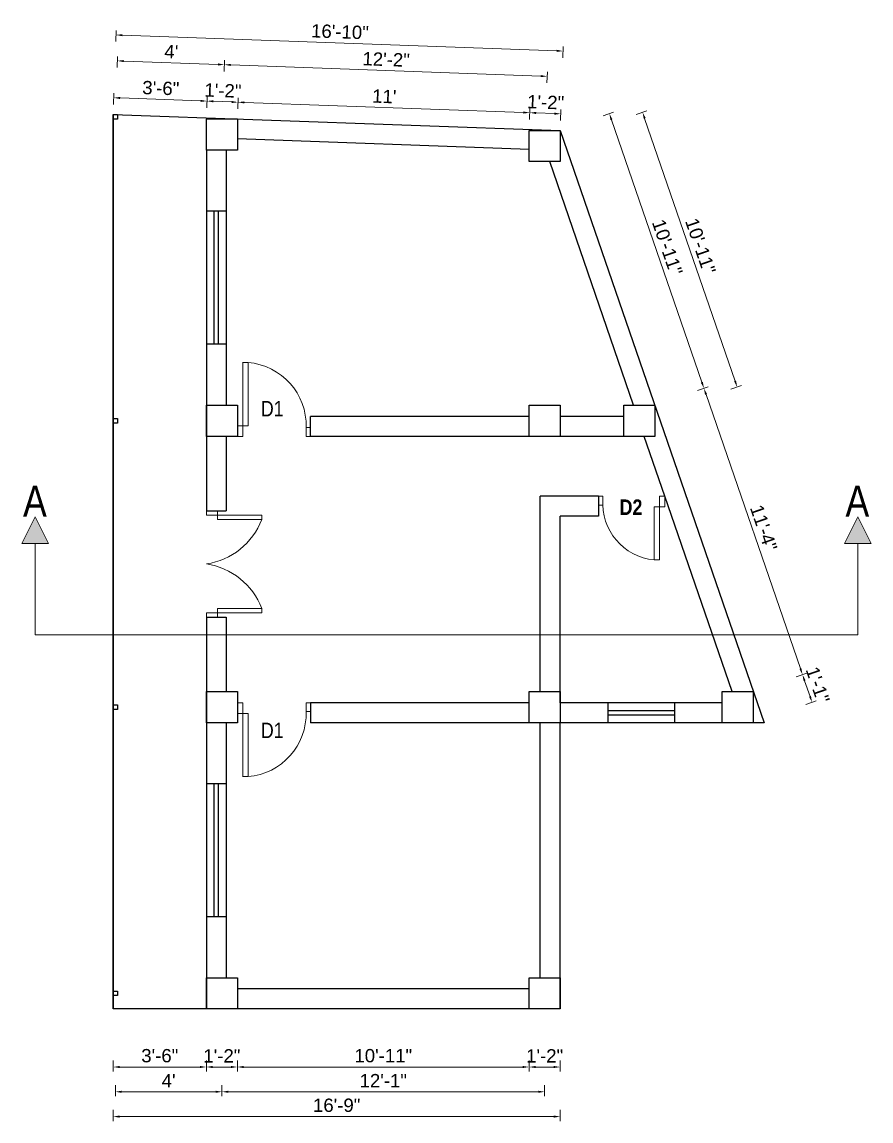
# Model space of a CAD drawing. Header units: inches. Extents: x 352731 to 371558, y -52658 to -39161.
# Drawn here: x 357707.5 to 358090.2, y -50385.5 to -49890.3 of the extents above; entities that cross this region are included whole.
import ezdxf

# ---------------------------------------------------------------- set-up
doc = ezdxf.new("R2010")
doc.units = ezdxf.units.IN
doc.header["$LTSCALE"] = 2
doc.header["$MEASUREMENT"] = 0
doc.header["$PDMODE"] = 34
doc.layers.get('0').update_dxf_attribs({"linetype": 'CONTINUOUS'})
doc.layers.get('DEFPOINTS').update_dxf_attribs({"color": 141, "linetype": 'CONTINUOUS'})
doc.layers.add('dimension', color=160, linetype='CONTINUOUS', lineweight=15)
doc.layers.add('steps', color=253, linetype='CONTINUOUS', lineweight=20)
doc.styles.add('Lettring Text', font='arial.ttf')
doc.styles.get("Standard").update_dxf_attribs({"font": 'ARIALN.TTF'})
doc.dimstyles.new('Copy of Standard', dxfattribs={"dimtxt": 6, "dimasz": 2.875, "dimexe": 2, "dimexo": 4, "dimgap": 2, "dimtad": 1, "dimdec": 0, "dimrnd": 1, "dimzin": 0, "dimdsep": 46, "dimlunit": 4, "dimtxsty": 'Lettring Text', "dimcen": 0.1, "dimclrd": 7, "dimclre": 7, "dimclrt": 7, "dimazin": 0, "dimtfac": 0.645, "dimtdec": 0, "dimtmove": 1, "dimatfit": 0, "dimfxl": 3, "dimfxlon": 1, "dimtfillclr": 256, "dimtolj": 1, "dimtzin": 0, "dimlwd": -1, "dimlwe": -1, "dimarcsym": 2})

# ---------------------------------------------------------------- blocks, each defined once
blk = doc.blocks.new('*D586')
at = {"layer": 'DEFPOINTS', "color": 0, "ltscale": 0.5, "transparency": 16777216}
for p in [(357790.86, -49925.92), (357790.57, -49933.97), (357804.57, -49933.97)]:
    blk.add_point(p, dxfattribs=at)
at = {"layer": 'steps', "color": 7, "ltscale": 0.5, "transparency": 16777216}
for p, q in [((357790.76, -49928.92), (357790.93, -49923.92)), ((357801.97, -49926.32), (357793.74, -49926.02)), ((357804.74, -49929.42), (357804.92, -49924.42))]:
    blk.add_line(p, q, dxfattribs=at)
for points in [[(357793.75, -49925.54), (357793.72, -49926.5), (357790.86, -49925.92)], [(357801.99, -49925.84), (357801.95, -49926.8), (357804.84, -49926.42)]]:
    blk.add_solid(points, dxfattribs=at)
at = {"layer": 'steps', "color": 7, "ltscale": 0.5, "transparency": 16777216, "insert": (357798.03, -49921.16), "char_height": 6, "attachment_point": 5, "rotation": 357.9379, "style": 'Lettring Text'}
blk.add_mtext('\\A1;1\'-2"', dxfattribs=at)
blk = doc.blocks.new('*D587')
at = {"layer": 'DEFPOINTS', "color": 0, "ltscale": 0.5, "transparency": 16777216}
for p in [(357804.57, -49933.97), (357936.36, -49931.16), (357936.07, -49939.2)]:
    blk.add_point(p, dxfattribs=at)
at = {"layer": 'steps', "color": 7, "ltscale": 0.5, "transparency": 16777216}
for p, q in [((357804.74, -49929.42), (357804.92, -49924.42)), ((357807.72, -49926.52), (357933.49, -49931.05)), ((357936.25, -49934.16), (357936.43, -49929.16))]:
    blk.add_line(p, q, dxfattribs=at)
for points in [[(357807.74, -49926.05), (357807.7, -49927), (357804.84, -49926.42)], [(357933.5, -49930.57), (357933.47, -49931.53), (357936.36, -49931.16)]]:
    blk.add_solid(points, dxfattribs=at)
at = {"layer": 'steps', "color": 7, "ltscale": 0.5, "transparency": 16777216, "insert": (357870.78, -49923.78), "char_height": 6, "attachment_point": 5, "rotation": 357.9379, "style": 'Lettring Text'}
blk.add_mtext("\\A1;11'", dxfattribs=at)
blk = doc.blocks.new('*D588')
at = {"layer": 'DEFPOINTS', "color": 0, "ltscale": 0.5, "transparency": 16777216}
for p in [(357950.34, -49931.66), (357936.07, -49939.2), (357950.07, -49939.2)]:
    blk.add_point(p, dxfattribs=at)
at = {"layer": 'steps', "color": 7, "ltscale": 0.5, "transparency": 16777216}
for p, q in [((357936.25, -49934.16), (357936.43, -49929.16)), ((357950.23, -49934.66), (357950.41, -49929.66)), ((357939.23, -49931.26), (357947.47, -49931.56))]:
    blk.add_line(p, q, dxfattribs=at)
for points in [[(357939.25, -49930.78), (357939.22, -49931.74), (357936.36, -49931.16)], [(357947.49, -49931.08), (357947.45, -49932.04), (357950.34, -49931.66)]]:
    blk.add_solid(points, dxfattribs=at)
at = {"layer": 'steps', "color": 7, "ltscale": 0.5, "transparency": 16777216, "insert": (357943.53, -49926.4), "char_height": 6, "attachment_point": 5, "rotation": 357.9379, "style": 'Lettring Text'}
blk.add_mtext('\\A1;1\'-2"', dxfattribs=at)
blk = doc.blocks.new('*D589')
at = {"layer": 'DEFPOINTS', "color": 0, "ltscale": 0.5, "transparency": 16777216}
for p in [(357944.2, -49914.75), (357797.57, -49940.97), (357943.07, -49946.2)]:
    blk.add_point(p, dxfattribs=at)
at = {"layer": 'steps', "color": 7, "ltscale": 0.5, "transparency": 16777216}
for p, q in [((357798.6, -49912.51), (357798.78, -49907.52)), ((357801.58, -49909.62), (357941.33, -49914.65)), ((357944.1, -49917.75), (357944.28, -49912.75))]:
    blk.add_line(p, q, dxfattribs=at)
for points in [[(357801.6, -49909.14), (357801.56, -49910.1), (357798.71, -49909.51)], [(357941.35, -49914.17), (357941.31, -49915.13), (357944.2, -49914.75)]]:
    blk.add_solid(points, dxfattribs=at)
at = {"layer": 'steps', "color": 7, "ltscale": 0.5, "transparency": 16777216, "insert": (357871.63, -49907.13), "char_height": 6, "attachment_point": 5, "rotation": 357.9379, "style": 'Lettring Text'}
blk.add_mtext('\\A1;12\'-2"', dxfattribs=at)
blk = doc.blocks.new('*D590')
at = {"layer": 'DEFPOINTS', "color": 0, "ltscale": 0.5, "transparency": 16777216}
for p in [(357951.36, -49903.38), (357748.57, -49931.95), (357950.07, -49939.2)]:
    blk.add_point(p, dxfattribs=at)
at = {"layer": 'steps', "color": 7, "ltscale": 0.5, "transparency": 16777216}
for p, q in [((357749.76, -49899.12), (357749.94, -49894.12)), ((357752.74, -49896.23), (357948.49, -49903.27)), ((357951.25, -49906.38), (357951.43, -49901.38))]:
    blk.add_line(p, q, dxfattribs=at)
for points in [[(357752.75, -49895.75), (357752.72, -49896.7), (357749.86, -49896.12)], [(357948.51, -49902.79), (357948.47, -49903.75), (357951.36, -49903.38)]]:
    blk.add_solid(points, dxfattribs=at)
at = {"layer": 'steps', "color": 7, "ltscale": 0.5, "transparency": 16777216, "insert": (357850.79, -49894.69), "char_height": 6, "attachment_point": 5, "rotation": 357.9379, "style": 'Lettring Text'}
blk.add_mtext('\\A1;16\'-10"', dxfattribs=at)
blk = doc.blocks.new('*D591')
at = {"layer": 'DEFPOINTS', "color": 0, "ltscale": 0.5, "transparency": 16777216}
for p in [(357748.85, -49924.41), (357748.57, -49932.02), (357790.57, -49933.97)]:
    blk.add_point(p, dxfattribs=at)
at = {"layer": 'steps', "color": 7, "ltscale": 0.5, "transparency": 16777216}
for p, q in [((357748.74, -49927.4), (357748.92, -49922.41)), ((357787.99, -49925.81), (357751.72, -49924.51)), ((357790.76, -49928.92), (357790.93, -49923.92))]:
    blk.add_line(p, q, dxfattribs=at)
for points in [[(357751.74, -49924.03), (357751.7, -49924.99), (357748.85, -49924.41)], [(357788.01, -49925.34), (357787.97, -49926.29), (357790.86, -49925.92)]]:
    blk.add_solid(points, dxfattribs=at)
at = {"layer": 'steps', "color": 7, "ltscale": 0.5, "transparency": 16777216, "insert": (357770.04, -49920.1), "char_height": 6, "attachment_point": 5, "rotation": 357.9379, "style": 'Lettring Text'}
blk.add_mtext('\\A1;3\'-6"', dxfattribs=at)
blk = doc.blocks.new('*D592')
at = {"layer": 'DEFPOINTS', "color": 0, "ltscale": 0.5, "transparency": 16777216}
for p in [(357750.48, -49907.78), (357749.57, -49933.02), (357797.57, -49940.97)]:
    blk.add_point(p, dxfattribs=at)
at = {"layer": 'steps', "color": 7, "ltscale": 0.5, "transparency": 16777216}
for p, q in [((357750.37, -49910.78), (357750.55, -49905.78)), ((357795.83, -49909.41), (357753.36, -49907.88)), ((357798.6, -49912.51), (357798.78, -49907.52))]:
    blk.add_line(p, q, dxfattribs=at)
for points in [[(357753.37, -49907.4), (357753.34, -49908.36), (357750.48, -49907.78)], [(357795.85, -49908.93), (357795.82, -49909.89), (357798.71, -49909.51)]]:
    blk.add_solid(points, dxfattribs=at)
at = {"layer": 'steps', "color": 7, "ltscale": 0.5, "transparency": 16777216, "insert": (357774.77, -49903.65), "char_height": 6, "attachment_point": 5, "rotation": 357.9379, "style": 'Lettring Text'}
blk.add_mtext("\\A1;4'", dxfattribs=at)
blk = doc.blocks.new('*D593')
at = {"layer": 'DEFPOINTS', "color": 0, "ltscale": 0.5, "transparency": 16777216}
for p in [(357936.07, -50334.98), (357950.07, -50334.98), (357936.07, -50361.13)]:
    blk.add_point(p, dxfattribs=at)
at = {"layer": 'steps', "color": 7, "ltscale": 0.5, "transparency": 16777216}
for p, q in [((357936.07, -50358.13), (357936.07, -50363.13)), ((357947.2, -50361.13), (357938.95, -50361.13)), ((357950.07, -50358.13), (357950.07, -50363.13))]:
    blk.add_line(p, q, dxfattribs=at)
for points in [[(357938.95, -50360.65), (357938.95, -50361.6), (357936.07, -50361.13)], [(357947.2, -50360.65), (357947.2, -50361.6), (357950.07, -50361.13)]]:
    blk.add_solid(points, dxfattribs=at)
at = {"layer": 'steps', "color": 7, "ltscale": 0.5, "transparency": 16777216, "insert": (357943.07, -50356.11), "char_height": 6, "attachment_point": 5, "style": 'Lettring Text'}
blk.add_mtext('\\A1;1\'-2"', dxfattribs=at)
blk = doc.blocks.new('*D594')
at = {"layer": 'DEFPOINTS', "color": 0, "ltscale": 0.5, "transparency": 16777216}
for p in [(357804.57, -50334.98), (357936.07, -50334.98), (357804.57, -50361.13)]:
    blk.add_point(p, dxfattribs=at)
at = {"layer": 'steps', "color": 7, "ltscale": 0.5, "transparency": 16777216}
for p, q in [((357804.57, -50358.13), (357804.57, -50363.13)), ((357933.2, -50361.13), (357807.45, -50361.13)), ((357936.07, -50358.13), (357936.07, -50363.13))]:
    blk.add_line(p, q, dxfattribs=at)
for points in [[(357807.45, -50360.65), (357807.45, -50361.6), (357804.57, -50361.13)], [(357933.2, -50360.65), (357933.2, -50361.6), (357936.07, -50361.13)]]:
    blk.add_solid(points, dxfattribs=at)
at = {"layer": 'steps', "color": 7, "ltscale": 0.5, "transparency": 16777216, "insert": (357870.32, -50356.06), "char_height": 6, "attachment_point": 5, "style": 'Lettring Text'}
blk.add_mtext('\\A1;10\'-11"', dxfattribs=at)
blk = doc.blocks.new('*D595')
at = {"layer": 'DEFPOINTS', "color": 0, "ltscale": 0.5, "transparency": 16777216}
for p in [(357790.57, -50334.98), (357804.57, -50334.98), (357790.57, -50361.13)]:
    blk.add_point(p, dxfattribs=at)
at = {"layer": 'steps', "color": 7, "ltscale": 0.5, "transparency": 16777216}
for p, q in [((357790.57, -50358.13), (357790.57, -50363.13)), ((357801.7, -50361.13), (357793.45, -50361.13)), ((357804.57, -50358.13), (357804.57, -50363.13))]:
    blk.add_line(p, q, dxfattribs=at)
for points in [[(357793.45, -50360.65), (357793.45, -50361.6), (357790.57, -50361.13)], [(357801.7, -50360.65), (357801.7, -50361.6), (357804.57, -50361.13)]]:
    blk.add_solid(points, dxfattribs=at)
at = {"layer": 'steps', "color": 7, "ltscale": 0.5, "transparency": 16777216, "insert": (357797.57, -50356.11), "char_height": 6, "attachment_point": 5, "style": 'Lettring Text'}
blk.add_mtext('\\A1;1\'-2"', dxfattribs=at)
blk = doc.blocks.new('*D596')
at = {"layer": 'DEFPOINTS', "color": 0, "ltscale": 0.5, "transparency": 16777216}
for p in [(357748.57, -50334.98), (357790.57, -50334.98), (357748.57, -50361.13)]:
    blk.add_point(p, dxfattribs=at)
at = {"layer": 'steps', "color": 7, "ltscale": 0.5, "transparency": 16777216}
for p, q in [((357748.57, -50358.13), (357748.57, -50363.13)), ((357787.7, -50361.13), (357751.45, -50361.13)), ((357790.57, -50358.13), (357790.57, -50363.13))]:
    blk.add_line(p, q, dxfattribs=at)
for points in [[(357751.45, -50360.65), (357751.45, -50361.6), (357748.57, -50361.13)], [(357787.7, -50360.65), (357787.7, -50361.6), (357790.57, -50361.13)]]:
    blk.add_solid(points, dxfattribs=at)
at = {"layer": 'steps', "color": 7, "ltscale": 0.5, "transparency": 16777216, "insert": (357769.57, -50356.06), "char_height": 6, "attachment_point": 5, "style": 'Lettring Text'}
blk.add_mtext('\\A1;3\'-6"', dxfattribs=at)
blk = doc.blocks.new('*D597')
at = {"layer": 'DEFPOINTS', "color": 0, "ltscale": 0.5, "transparency": 16777216}
for p in [(357797.57, -50327.98), (357943.07, -50327.98), (357797.57, -50372.29)]:
    blk.add_point(p, dxfattribs=at)
at = {"layer": 'steps', "color": 7, "ltscale": 0.5, "transparency": 16777216}
for p, q in [((357797.57, -50369.29), (357797.57, -50374.29)), ((357943.07, -50369.29), (357943.07, -50374.29)), ((357940.2, -50372.29), (357800.45, -50372.29))]:
    blk.add_line(p, q, dxfattribs=at)
for points in [[(357800.45, -50371.81), (357800.45, -50372.77), (357797.57, -50372.29)], [(357940.2, -50371.81), (357940.2, -50372.77), (357943.07, -50372.29)]]:
    blk.add_solid(points, dxfattribs=at)
at = {"layer": 'steps', "color": 7, "ltscale": 0.5, "transparency": 16777216, "insert": (357870.32, -50367.28), "char_height": 6, "attachment_point": 5, "style": 'Lettring Text'}
blk.add_mtext('\\A1;12\'-1"', dxfattribs=at)
blk = doc.blocks.new('*D598')
at = {"layer": 'DEFPOINTS', "color": 0, "ltscale": 0.5, "transparency": 16777216}
for p in [(357749.57, -50327.98), (357797.57, -50327.98), (357749.57, -50372.29)]:
    blk.add_point(p, dxfattribs=at)
at = {"layer": 'steps', "color": 7, "ltscale": 0.5, "transparency": 16777216}
for p, q in [((357749.57, -50369.29), (357749.57, -50374.29)), ((357797.57, -50369.29), (357797.57, -50374.29)), ((357794.7, -50372.29), (357752.45, -50372.29))]:
    blk.add_line(p, q, dxfattribs=at)
for points in [[(357752.45, -50371.81), (357752.45, -50372.77), (357749.57, -50372.29)], [(357794.7, -50371.81), (357794.7, -50372.77), (357797.57, -50372.29)]]:
    blk.add_solid(points, dxfattribs=at)
at = {"layer": 'steps', "color": 7, "ltscale": 0.5, "transparency": 16777216, "insert": (357773.57, -50367.29), "char_height": 6, "attachment_point": 5, "style": 'Lettring Text'}
blk.add_mtext("\\A1;4'", dxfattribs=at)
blk = doc.blocks.new('*D599')
at = {"layer": 'DEFPOINTS', "color": 0, "ltscale": 0.5, "transparency": 16777216}
for p in [(357748.57, -50334.98), (357950.07, -50334.98), (357748.57, -50383.47)]:
    blk.add_point(p, dxfattribs=at)
at = {"layer": 'steps', "color": 7, "ltscale": 0.5, "transparency": 16777216}
for p, q in [((357748.57, -50380.47), (357748.57, -50385.47)), ((357950.07, -50380.47), (357950.07, -50385.47)), ((357947.2, -50383.47), (357751.45, -50383.47))]:
    blk.add_line(p, q, dxfattribs=at)
for points in [[(357751.45, -50382.99), (357751.45, -50383.95), (357748.57, -50383.47)], [(357947.2, -50382.99), (357947.2, -50383.95), (357950.07, -50383.47)]]:
    blk.add_solid(points, dxfattribs=at)
at = {"layer": 'steps', "color": 7, "ltscale": 0.5, "transparency": 16777216, "insert": (357849.32, -50378.4), "char_height": 6, "attachment_point": 5, "style": 'Lettring Text'}
blk.add_mtext('\\A1;16\'-9"', dxfattribs=at)
blk = doc.blocks.new('*D600')
at = {"layer": 'DEFPOINTS', "color": 0, "ltscale": 0.5, "transparency": 16777216}
for p in [(357950.07, -49939.2), (358014.87, -50055.34), (357992.7, -50062.98)]:
    blk.add_point(p, dxfattribs=at)
at = {"layer": 'steps', "color": 7, "ltscale": 0.5, "transparency": 16777216}
for p, q in [((357969.41, -49932.54), (357974.14, -49930.92)), ((357973.18, -49934.29), (358013.94, -50052.62)), ((358012.04, -50056.32), (358016.76, -50054.69))]:
    blk.add_line(p, q, dxfattribs=at)
for points in [[(357973.63, -49934.13), (357972.73, -49934.44), (357972.25, -49931.57)], [(358014.39, -50052.46), (358013.48, -50052.78), (358014.87, -50055.34)]]:
    blk.add_solid(points, dxfattribs=at)
at = {"layer": 'steps', "color": 7, "ltscale": 0.5, "transparency": 16777216, "insert": (357998.35, -49991.8), "char_height": 6, "attachment_point": 5, "rotation": 289.0044, "style": 'Lettring Text'}
blk.add_mtext('\\A1;10\'-11"', dxfattribs=at)
blk = doc.blocks.new('*D601')
at = {"layer": 'DEFPOINTS', "color": 0, "ltscale": 0.5, "transparency": 16777216}
for p in [(357992.7, -50062.98), (358059.3, -50184.34), (358037.13, -50191.98)]:
    blk.add_point(p, dxfattribs=at)
at = {"layer": 'steps', "color": 7, "ltscale": 0.5, "transparency": 16777216}
for p, q in [((358012.04, -50056.32), (358016.76, -50054.69)), ((358015.81, -50058.06), (358058.37, -50181.62)), ((358056.47, -50185.32), (358061.19, -50183.69))]:
    blk.add_line(p, q, dxfattribs=at)
for points in [[(358016.26, -50057.9), (358015.36, -50058.21), (358014.87, -50055.34)], [(358058.82, -50181.46), (358057.91, -50181.78), (358059.3, -50184.34)]]:
    blk.add_solid(points, dxfattribs=at)
at = {"layer": 'steps', "color": 7, "ltscale": 0.5, "transparency": 16777216, "insert": (358041.83, -50118.21), "char_height": 6, "attachment_point": 5, "rotation": 289.0044, "style": 'Lettring Text'}
blk.add_mtext('\\A1;11\'-4"', dxfattribs=at)
blk = doc.blocks.new('*D602')
at = {"layer": 'DEFPOINTS', "color": 0, "ltscale": 0.5, "transparency": 16777216}
for p in [(358037.13, -50191.98), (358063.61, -50196.85), (358037.13, -50205.98)]:
    blk.add_point(p, dxfattribs=at)
at = {"layer": 'steps', "color": 7, "ltscale": 0.5, "transparency": 16777216}
for p, q in [((358056.47, -50185.32), (358061.19, -50183.69)), ((358060.24, -50187.06), (358062.68, -50194.14)), ((358060.78, -50197.83), (358065.5, -50196.2))]:
    blk.add_line(p, q, dxfattribs=at)
for points in [[(358060.69, -50186.9), (358059.79, -50187.21), (358059.3, -50184.34)], [(358063.13, -50193.98), (358062.22, -50194.29), (358063.61, -50196.85)]]:
    blk.add_solid(points, dxfattribs=at)
at = {"layer": 'steps', "color": 7, "ltscale": 0.5, "transparency": 16777216, "insert": (358066.2, -50188.96), "char_height": 6, "attachment_point": 5, "rotation": 289.0044, "style": 'Lettring Text'}
blk.add_mtext('\\A1;1\'-1"', dxfattribs=at)
blk = doc.blocks.new('*D603')
at = {"layer": 'DEFPOINTS', "color": 0, "ltscale": 0.5, "transparency": 16777216}
for p in [(357943.07, -49946.2), (358029.85, -50054.77), (357985.7, -50069.98)]:
    blk.add_point(p, dxfattribs=at)
at = {"layer": 'steps', "color": 7, "ltscale": 0.5, "transparency": 16777216}
for p, q in [((357984.38, -49931.98), (357989.11, -49930.35)), ((357988.15, -49933.72), (358028.91, -50052.05)), ((358027.01, -50055.75), (358031.74, -50054.12))]:
    blk.add_line(p, q, dxfattribs=at)
for points in [[(357988.61, -49933.56), (357987.7, -49933.87), (357987.22, -49931)], [(358029.36, -50051.9), (358028.46, -50052.21), (358029.85, -50054.77)]]:
    blk.add_solid(points, dxfattribs=at)
at = {"layer": 'steps', "color": 7, "ltscale": 0.5, "transparency": 16777216, "insert": (358013.32, -49991.24), "char_height": 6, "attachment_point": 5, "rotation": 289.0044, "style": 'Lettring Text'}
blk.add_mtext('\\A1;10\'-11"', dxfattribs=at)

msp = doc.modelspace()

# ---------------------------------------------------------------- hatches: boundary and pattern name
at = {"linetype": 'ByBlock', "lineweight": 5}
for points in [[(357713.45, -50113.24), (357719.45, -50125.24), (357707.45, -50125.24)], [(358084.19, -50113.24), (358090.19, -50125.24), (358078.19, -50125.24)]]:
    msp.add_hatch(color=7, dxfattribs=at).paths.add_polyline_path(points)

# ---------------------------------------------------------------- linework, layer by layer
at = {"ltscale": 0.5}
for p, q in [((357748.57, -49931.95), (357748.57, -50334.98)), ((357790.57, -49947.97), (357790.57, -50110.48)), ((357799.57, -49947.97), (357799.57, -50062.98)), ((357799.57, -49975.47), (357790.57, -49975.47)), ((357794.07, -50035.47), (357794.07, -49975.47)), ((357796.07, -50035.47), (357796.07, -49975.47)), ((357799.57, -50035.47), (357790.57, -50035.47)), ((357936.07, -50067.98), (357837.57, -50067.98)), ((357837.57, -50076.98), (357837.57, -50067.98)), ((357978.7, -50067.98), (357950.07, -50067.98)), ((357799.57, -50076.98), (357799.57, -50110.48)), ((357988, -50076.98), (357837.57, -50076.98)), ((357967.3, -50103.98), (357941.07, -50103.98)), ((357941.07, -50191.98), (357941.07, -50103.98)), ((357967.3, -50103.98), (357967.3, -50112.98)), ((357790.57, -50110.48), (357799.57, -50110.48)), ((357967.3, -50112.98), (357950.07, -50112.98)), ((357950.07, -50196.98), (357950.07, -50112.98)), ((357790.57, -50158.48), (357799.57, -50158.48)), ((357790.57, -50158.48), (357790.57, -50334.98)), ((357799.57, -50158.48), (357799.57, -50191.98)), ((357936.07, -50196.98), (357837.57, -50196.98)), ((357837.57, -50196.98), (357837.57, -50205.98)), ((358023.13, -50196.98), (357950.07, -50196.98)), ((357971.6, -50196.98), (357971.6, -50205.98)), ((358001.6, -50196.98), (358001.6, -50205.98)), ((357971.6, -50200.48), (358001.6, -50200.48)), ((357971.6, -50202.48), (358001.6, -50202.48)), ((357799.57, -50205.98), (357799.57, -50320.98)), ((357941.07, -50205.98), (357837.57, -50205.98)), ((357941.07, -50320.98), (357941.07, -50205.98)), ((358041.95, -50205.98), (357950.07, -50205.98)), ((357950.07, -50334.98), (357950.07, -50205.98)), ((357799.57, -50233.48), (357790.57, -50233.48)), ((357794.07, -50293.48), (357794.07, -50233.48)), ((357796.07, -50293.48), (357796.07, -50233.48)), ((357799.57, -50293.48), (357790.57, -50293.48)), ((357936.07, -50325.98), (357804.57, -50325.98)), ((357947.57, -50334.98), (357748.57, -50334.98))]:
    msp.add_line(p, q, dxfattribs=at)
at = {"color": 2, "ltscale": 0.5, "true_color": 0xf1eb1f}
for p, q in [((357936.07, -49947.71), (357804.57, -49942.97)), ((357983.18, -50062.98), (357945.37, -49953.2)), ((357997.3, -50103.98), (357988, -50076.98)), ((358027.61, -50191.98), (357997.3, -50103.98))]:
    msp.add_line(p, q, dxfattribs=at)
at = {"color": 7, "linetype": 'ByBlock', "lineweight": 5}
for p, q in [((357713.45, -50113.24), (357707.45, -50125.24)), ((357719.45, -50125.24), (357713.45, -50113.24)), ((358084.19, -50113.24), (358078.19, -50125.24)), ((358090.19, -50125.24), (358084.19, -50113.24)), ((357719.45, -50125.24), (357707.45, -50125.24)), ((357713.45, -50166.41), (357713.45, -50125.24)), ((358090.19, -50125.24), (358078.19, -50125.24)), ((358084.19, -50166.41), (358084.19, -50125.24)), ((358084.19, -50166.41), (357713.45, -50166.41))]:
    msp.add_line(p, q, dxfattribs=at)
at = {"ltscale": 0.5}
for points in [[(357748.57, -50334.98), (357748.57, -49931.95), (357950.07, -49939.2), (358041.95, -50205.98)], [(357950.07, -50334.98), (357748.57, -50334.98)]]:
    msp.add_lwpolyline(points, dxfattribs=at)
for points in [[(357748.57, -49932.02), (357750.57, -49932.02), (357750.57, -49934.02), (357748.57, -49934.02)], [(357790.57, -49933.97), (357804.57, -49933.97), (357804.57, -49947.97), (357790.57, -49947.97)], [(357936.07, -49939.2), (357950.07, -49939.2), (357950.07, -49953.2), (357936.07, -49953.2)], [(357790.57, -50062.98), (357804.57, -50062.98), (357804.57, -50076.98), (357790.57, -50076.98)], [(357936.07, -50062.98), (357950.07, -50062.98), (357950.07, -50076.98), (357936.07, -50076.98)], [(357978.7, -50062.98), (357992.7, -50062.98), (357992.7, -50076.98), (357978.7, -50076.98)], [(357748.57, -50068.98), (357750.57, -50068.98), (357750.57, -50070.98), (357748.57, -50070.98)], [(357790.57, -50191.98), (357804.57, -50191.98), (357804.57, -50205.98), (357790.57, -50205.98)], [(357936.07, -50191.98), (357950.07, -50191.98), (357950.07, -50205.98), (357936.07, -50205.98)], [(358023.13, -50191.98), (358037.13, -50191.98), (358037.13, -50205.98), (358023.13, -50205.98)], [(357748.57, -50197.98), (357750.57, -50197.98), (357750.57, -50199.98), (357748.57, -50199.98)], [(357790.57, -50320.98), (357804.57, -50320.98), (357804.57, -50334.98), (357790.57, -50334.98)], [(357936.07, -50320.98), (357950.07, -50320.98), (357950.07, -50334.98), (357936.07, -50334.98)], [(357748.57, -50326.98), (357750.57, -50326.98), (357750.57, -50328.98), (357748.57, -50328.98)]]:
    msp.add_lwpolyline(points, close=True, dxfattribs=at)
at = {"layer": 'dimension', "ltscale": 7}
for p, q in [((357806.97, -50072.18), (357806.97, -50043.57)), ((357806.97, -50043.67), (357809.37, -50043.67)), ((357809.37, -50072.18), (357809.37, -50043.67)), ((357804.57, -50072.18), (357806.97, -50072.18)), ((357804.57, -50076.98), (357804.57, -50072.18)), ((357806.97, -50072.18), (357806.97, -50076.98)), ((357806.97, -50072.18), (357809.37, -50072.18)), ((357835.57, -50076.98), (357835.57, -50072.98)), ((357835.57, -50072.98), (357837.57, -50072.98)), ((357837.57, -50076.98), (357837.57, -50072.98)), ((357806.97, -50076.98), (357804.57, -50076.98)), ((357835.57, -50076.98), (357837.57, -50076.98)), ((357967.3, -50103.98), (357967.3, -50107.98)), ((357969.3, -50103.98), (357967.3, -50103.98)), ((357969.3, -50103.98), (357969.3, -50107.98)), ((357994.9, -50108.78), (357994.9, -50103.98)), ((357994.9, -50103.98), (357997.3, -50103.98)), ((357997.3, -50103.98), (357997.3, -50108.78)), ((357969.3, -50107.98), (357967.3, -50107.98)), ((357992.5, -50108.78), (357992.5, -50132.65)), ((357994.9, -50108.78), (357992.5, -50108.78)), ((357994.9, -50108.78), (357994.9, -50132.65)), ((357997.3, -50108.78), (357994.9, -50108.78)), ((357994.9, -50132.65), (357992.5, -50132.65)), ((357806.97, -50196.98), (357804.57, -50196.98)), ((357804.57, -50196.98), (357804.57, -50201.78)), ((357806.97, -50201.78), (357806.97, -50196.98)), ((357835.57, -50196.98), (357835.57, -50200.98)), ((357835.57, -50196.98), (357837.57, -50196.98)), ((357837.57, -50196.98), (357837.57, -50200.98)), ((357804.57, -50201.78), (357806.97, -50201.78)), ((357806.97, -50201.78), (357806.97, -50230.39)), ((357806.97, -50201.78), (357809.37, -50201.78)), ((357809.37, -50201.78), (357809.37, -50230.29)), ((357835.57, -50200.98), (357837.57, -50200.98)), ((357806.97, -50230.29), (357809.37, -50230.29))]:
    msp.add_line(p, q, dxfattribs=at)
for centre, radius, start, end in [((357806.97, -50072.18), 28.61, 358.3977, 85.1882), ((357994.96, -50107.05), 25.72, 176.0106, 264.5071), ((357806.97, -50201.78), 28.61, 274.8118, 1.6023)]:
    msp.add_arc(centre, radius, start, end, dxfattribs=at)
at = {"layer": 'steps', "color": 7, "ltscale": 0.3}
for points in [[(357795.57, -50110.48), (357795.57, -50112.48), (357790.57, -50112.48), (357790.57, -50110.48)], [(357795.57, -50112.48), (357815.57, -50112.48), (357815.57, -50114.48), (357795.57, -50114.48)], [(357795.57, -50158.48), (357795.57, -50156.48), (357790.57, -50156.48), (357790.57, -50158.48)], [(357795.57, -50156.48), (357815.57, -50156.48), (357815.57, -50154.48), (357795.57, -50154.48)]]:
    msp.add_lwpolyline(points, close=True, dxfattribs=at)
at = {"layer": 'steps', "color": 7, "ltscale": 0.3, "true_color": 0xffffff}
for centre, start, end in [((357785.85, -50102.95), 278.5176, 338.802), ((357785.85, -50166), 21.198, 81.4824)]:
    msp.add_arc(centre, 31.88, start, end, dxfattribs=at)

# ---------------------------------------------------------------- texts
at = {"color": 7, "linetype": 'ByBlock', "lineweight": 5, "char_height": 14, "width": 26.5803, "attachment_point": 3}
for insert in [(357718.64, -50099.13), (358089.37, -50099.13)]:
    msp.add_mtext('A', dxfattribs=dict(at, insert=insert))
at = {"layer": 'steps', "color": 7, "ltscale": 0.3, "char_height": 7}
for insert, attachment_point in [((357820.27, -50068), 8), ((357820.27, -50205.96), 2)]:
    msp.add_mtext_dynamic_manual_height_columns('{\\W1;D1}', width=18.6213, gutter_width=40, heights=[0], dxfattribs=dict(at, insert=insert, attachment_point=attachment_point))
at = {"layer": 'steps', "color": 7, "ltscale": 0.3, "insert": (357981.99, -50112.4), "char_height": 7, "width": 55.268, "attachment_point": 8}
msp.add_mtext('{\\fTechnic|b1|i0|c2|p2;D2}', dxfattribs=at)

# ---------------------------------------------------------------- dimensions: what is measured, and where the dimension line sits
at = {"layer": 'steps', "ltscale": 0.5}
for p1, p2, distance, picture, middle in [((357748.57, -49931.95), (357950.07, -49939.2), 35.85, '*D590', (357850.79, -49894.69)), ((357797.57, -49940.97), (357943.07, -49946.2), 31.47, '*D589', (357871.63, -49907.13)), ((357943.07, -49946.2), (357985.7, -50069.98), 46.69, '*D603', (358013.32, -49991.24)), ((357950.07, -49939.2), (357992.7, -50062.98), 23.45, '*D600', (357998.35, -49991.8))]:
    dim = msp.add_aligned_dim(p1=p1, p2=p2, distance=distance, dimstyle='Copy of Standard', dxfattribs=at)
    dim.commit()
    dim.dimension.update_dxf_attribs({"geometry": picture, "text_midpoint": middle})
for base, p1, p2, angle, picture, middle in [((357750.48, -49907.78), (357797.57, -49940.97), (357749.57, -49933.02), 177.9379, '*D592', (357774.77, -49903.65)), ((357748.85, -49924.41), (357790.57, -49933.97), (357748.57, -49932.02), 177.9379, '*D591', (357770.04, -49920.1)), ((357936.36, -49931.16), (357804.57, -49933.97), (357936.07, -49939.2), 177.9379, '*D587', (357870.78, -49923.78)), ((358059.3, -50184.34), (357992.7, -50062.98), (358037.13, -50191.98), 109.0044, '*D601', (358041.83, -50118.21))]:
    dim = msp.add_linear_dim(base=base, p1=p1, p2=p2, angle=angle, dimstyle='Copy of Standard', dxfattribs=at)
    dim.commit()
    dim.dimension.update_dxf_attribs({"geometry": picture, "text_midpoint": middle})
for base, p1, p2, angle, picture, middle in [((357790.86, -49925.92), (357804.57, -49933.97), (357790.57, -49933.97), 177.9379, '*D586', (357797.85, -49926.17)), ((357950.34, -49931.66), (357936.07, -49939.2), (357950.07, -49939.2), 177.9379, '*D588', (357943.35, -49931.41)), ((358063.61, -50196.85), (358037.13, -50191.98), (358037.13, -50205.98), 109.0044, '*D602', (358061.46, -50190.6))]:
    dim = msp.add_linear_dim(base=base, p1=p1, p2=p2, angle=angle, dimstyle='Copy of Standard', dxfattribs=at)
    dim.commit()
    dim.dimension.update_dxf_attribs({"geometry": picture, "text_midpoint": middle, "dimtype": 160})
for base, p1, p2, picture, middle in [((357749.57, -50372.29), (357797.57, -50327.98), (357749.57, -50327.98), '*D598', (357773.57, -50367.29)), ((357797.5732, -50372.2919), (357943.0709, -50327.9763), (357797.5732, -50327.9763), '*D597', (357870.3221, -50367.2796)), ((357748.57, -50361.13), (357790.57, -50334.98), (357748.57, -50334.98), '*D596', (357769.57, -50356.06)), ((357748.5732, -50383.4665), (357950.0709, -50334.9763), (357748.5732, -50334.9763), '*D599', (357849.3221, -50378.4031)), ((357804.5732, -50361.1258), (357936.0709, -50334.9763), (357804.5732, -50334.9763), '*D594', (357870.3221, -50356.0623))]:
    dim = msp.add_linear_dim(base=base, p1=p1, p2=p2, dimstyle='Copy of Standard', dxfattribs=at)
    dim.commit()
    dim.dimension.update_dxf_attribs({"geometry": picture, "text_midpoint": middle})
for base, p1, p2, picture, middle in [((357790.57, -50361.13), (357804.57, -50334.98), (357790.57, -50334.98), '*D595', (357797.57, -50361.13)), ((357936.07, -50361.13), (357950.07, -50334.98), (357936.07, -50334.98), '*D593', (357943.07, -50361.13))]:
    dim = msp.add_linear_dim(base=base, p1=p1, p2=p2, dimstyle='Copy of Standard', dxfattribs=at)
    dim.commit()
    dim.dimension.update_dxf_attribs({"geometry": picture, "text_midpoint": middle, "dimtype": 160})

doc.saveas('drawing.dxf')
